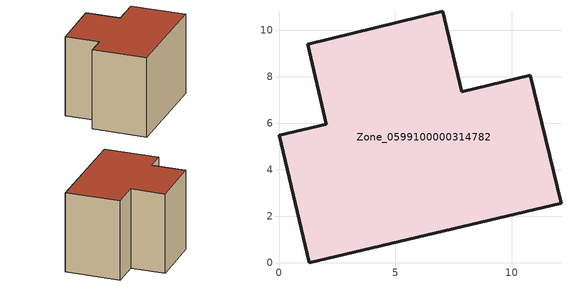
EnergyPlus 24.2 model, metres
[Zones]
Zone_0599100000314782
 floor ground (C_G): 0,5.49 2.03,5.96 1.23,9.4 7.02,10.81 7.85,7.36 10.79,8.06 12.11,2.55 1.31,0 z0
 wall outside (C_F): 2.03,5.96 0,5.49 1.31,0 12.11,2.55 10.79,8.06 7.85,7.36 7.02,10.81 1.23,9.4 2.03,5.96 z0:8.38
 roof outside (C_R): 7.02,10.81 1.23,9.4 2.03,5.96 0,5.49 1.31,0 12.11,2.55 10.79,8.06 7.85,7.36 z8.38
[BUILDING]
Pand.0599100000314782: North Axis=0; Terrain=City; Loads Convergence Tolerance Value=0.04; Temperature Convergence Tolerance Value=0.4; Solar Distribution=FullExterior; Maximum Number of Warmup Days=25; Minimum Number of Warmup Days=1
[Site:Location]
Rotterdam.The.Hague.AP_ZH_NLD Design_Conditions: Latitude=51.96; Longitude=4.45; Time Zone=1; Elevation=-4.5
[SITE:GROUNDTEMPERATURE:BUILDINGSURFACE]
18, 18, 18, 18, 18, 18, 18, 18, 18, 18, 18, 18
[MATERIAL] Thermal Absorptance=0.9; Solar Absorptance=0.7; Visible Absorptance=0.7
Name | Roughness | Thickness | Conductivity | Density | Specific Heat
G.TC.1992-2005 | MediumSmooth | 0.15 | 0.06 | 540 | 1210
F.TC.1992-2005 | Rough | 0.3 | 0.12 | 1920 | 840
R.TC.1992-2005 | MediumRough | 0.2 | 0.08 | 1500 | 1000
[CONSTRUCTION]
C_G: G.TC.1992-2005
C_F: F.TC.1992-2005
C_R: R.TC.1992-2005
[ZONE]
Zone_0599100000314782: Type=1; Multiplier=1; Ceiling Height=Autocalculate; Volume=Autocalculate; Floor Area=autocalculate; Part of Total Floor Area=Yes
[ZONEINFILTRATION:DESIGNFLOWRATE]
Infil_Zone_0599100000314782: Zone or ZoneList or Space or SpaceList=Zone_0599100000314782; Schedule=AlwaysOn; Design Flow Rate Calculation Method=Flow/Area; Flow Rate per Floor Area=0.0015; Constant Term Coefficient=1; Temperature Term Coefficient=0; Velocity Term Coefficient=0; Velocity Squared Term Coefficient=0
[HVACTEMPLATE:ZONE:IDEALLOADSAIRSYSTEM]
Zone_0599100000314782: Maximum Heating Supply Air Temperature=50; Minimum Cooling Supply Air Temperature=13; Maximum Heating Supply Air Humidity Ratio=0.0156; Minimum Cooling Supply Air Humidity Ratio=0.0077; Heating Limit=NoLimit; Cooling Limit=NoLimit; Dehumidification Control Type=ConstantSensibleHeatRatio; Cooling Sensible Heat Ratio=0.7; Dehumidification Setpoint=60; Humidification Control Type=None; Humidification Setpoint=30; Outdoor Air Method=None; Outdoor Air Flow Rate per Person=0.00944; Outdoor Air Flow Rate per Zone Floor Area=0; Outdoor Air Flow Rate per Zone=0; Demand Controlled Ventilation Type=None; Outdoor Air Economizer Type=NoEconomizer; Heat Recovery Type=None; Sensible Heat Recovery Effectiveness=0.7; Latent Heat Recovery Effectiveness=0.65
[ZONECONTROL:THERMOSTAT]
ThermostatControl_Zone_0599100000314782: Zone or ZoneList=Zone_0599100000314782; Control Type Schedule=DualSetpointControlType; Control 1=Thermostat_Zone_0599100000314782; Temperature Difference Between Cutout And Setpoint=0
[THERMOSTATSETPOINT:DUALSETPOINT]
Thermostat_Zone_0599100000314782: Heating Setpoint Temperature Schedule=HeatingSetpoint_Zone_0599100000314782; Cooling Setpoint Temperature Schedule=CoolingSetpoint_Zone_0599100000314782
[SCHEDULE:COMPACT]
HeatingSetpoint_Zone_0599100000314782: Through: 12/31, For: AllDays, Until: 24:00, 21
CoolingSetpoint_Zone_0599100000314782: Through: 12/31, For: AllDays, Until: 24:00, 24
DualSetpointControlType: Through: 12/31, For: AllDays, Until: 24:00, 4
AlwaysOn: Through: 12/31, For: AllDays, Until: 24:00, 1
